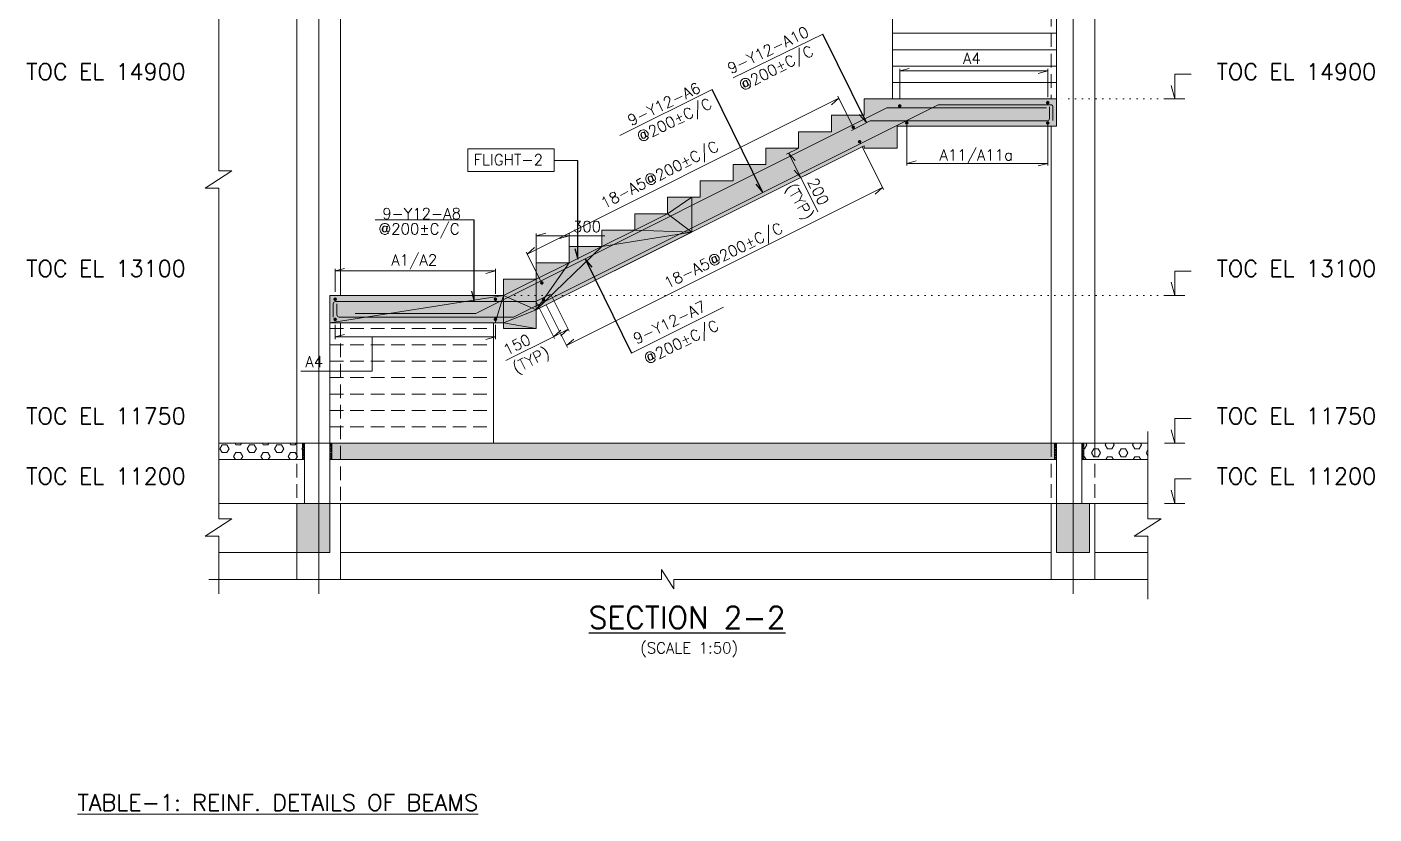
# Model space of a CAD drawing. Header units: millimetres. Extents: x 340192 to 549303, y -616317 to -538642.
# Drawn here: x 429442 to 447927, y -593332 to -582532 of the extents above; entities that cross this region are included whole.
import ezdxf
from ezdxf.enums import TextEntityAlignment as Align
from ezdxf.lldxf.tags import DXFTag

# ---------------------------------------------------------------- set-up
doc = ezdxf.new("R2010")
doc.units = ezdxf.units.MM
doc.header["$LTSCALE"] = 250
doc.header["$MEASUREMENT"] = 0
doc.linetypes.add('( Dot )', pattern=[0.25, 0, -0.25])
doc.linetypes.add('( Hidden )', pattern=[0.375, 0.25, -0.125])
doc.layers.get('DEFPOINTS').update_dxf_attribs({"lineweight": 0})
for name, color, linetype, lineweight in [('CIVIL', 3, 'Continuous', 0), ('CV-CB-BEAM', 7, 'Continuous', 0), ('CV-CB-CIVIL', 70, 'Continuous', 0), ('CV-CB-DIM', 2, 'Continuous', 0), ('CV-CB-GRID', 8, 'CENTER', 5), ('CV-CB-HATCH', 2, 'Continuous', 0), ('CV-CB-LINE', 2, 'Continuous', 0), ('CV-CB-REINFORCEMENT', 6, 'Continuous', 0), ('CV-CB-SHADE', 25, 'Continuous', 0), ('CV-CB-TEXT', 3, 'Continuous', 0), ('LOGO', 7, 'Continuous', 0), ('SECTION', 6, 'Continuous', 0)]:
    doc.layers.add(name, color=color, linetype=linetype, lineweight=lineweight)
doc.styles.add('ROMANS', font='romans.shx')
doc.styles.add('V1', font='romans.shx', dxfattribs={"height": 200})
tags = doc.linetypes.add('CENTER', pattern=[2, 1.25, -0.25, 0.25, -0.25]).pattern_tags.tags
tags[10:11] = [DXFTag(74, 4), DXFTag(75, 0), DXFTag(340, '0'), DXFTag(46, 1.0), DXFTag(50, 0.0), DXFTag(44, 0.0), DXFTag(45, 0.0)]
tags[8:9] = [DXFTag(74, 4), DXFTag(75, 0), DXFTag(340, '0'), DXFTag(46, 1.0), DXFTag(50, 0.0), DXFTag(44, 0.0), DXFTag(45, 0.0)]
tags[6:7] = [DXFTag(74, 4), DXFTag(75, 0), DXFTag(340, '0'), DXFTag(46, 1.0), DXFTag(50, 0.0), DXFTag(44, 0.0), DXFTag(45, 0.0)]
tags[4:5] = [DXFTag(74, 4), DXFTag(75, 0), DXFTag(340, '0'), DXFTag(46, 1.0), DXFTag(50, 0.0), DXFTag(44, 0.0), DXFTag(45, 0.0)]
doc.dimstyles.new('1.5', dxfattribs={"dimtxt": 150, "dimasz": 0.00045, "dimexe": 30, "dimexo": 7.5, "dimgap": 52.5, "dimtad": 1, "dimdec": 0, "dimlfac": 0.666667, "dimzin": 0, "dimdsep": 46, "dimtxsty": 'ROMANS', "dimblk": 'TICK', "dimcen": 0.09, "dimclrd": 2, "dimclre": 2, "dimclrt": 3, "dimadec": 0, "dimazin": 0, "dimtfac": 1, "dimtdec": 0, "dimtofl": 0, "dimtmove": 0, "dimatfit": 3, "dimfxl": 1, "dimtolj": 1, "dimtzin": 0, "dimlwd": -1, "dimlwe": -1, "dimarcsym": 1})
doc.dimstyles.new('CIVIL', dxfattribs={"dimtxt": 1, "dimasz": 0.0005, "dimexe": 50, "dimexo": 0, "dimgap": 50, "dimtad": 1, "dimdec": 0, "dimlfac": 0.001, "dimzin": 0, "dimdsep": 46, "dimtxsty": 'ROMANS', "dimblk": 'TICK', "dimcen": 0.09, "dimclrd": 2, "dimclre": 2, "dimclrt": 3, "dimadec": 0, "dimazin": 0, "dimtfac": 1, "dimtdec": 0, "dimtofl": 0, "dimtmove": 0, "dimatfit": 3, "dimldrblk": 'TICK', "dimfxl": 1, "dimfrac": 2, "dimtolj": 1, "dimtzin": 0, "dimarcsym": 0})
pattern_1 = [(45, (503287.504, -596679.648), (-17.6776695, 17.6776695), []), (135, (503287.504, -596679.648), (-17.6776695, -17.6776695), [])]
pattern_2 = [(45, (327199.929, -596679.648), (-17.6776695, 17.6776695), []), (135, (327199.929, -596679.648), (-17.6776695, -17.6776695), [])]

# ---------------------------------------------------------------- blocks, each defined once
blk = doc.blocks.new('TICK')
at = {"color": 3}
blk.add_line((-289777.747, -77645.713), (0, 0), dxfattribs=at)
blk = doc.blocks.new('*D161')
at = {"layer": 'CV-CB-CIVIL', "color": 2, "transparency": 16777216}
for p, q in [((441515, -583882), (441515, -584435)), ((443450, -583857), (443450, -584435)), ((443450, -584405), (441515, -584405))]:
    blk.add_line(p, q, dxfattribs=at)
at = {"layer": 'DEFPOINTS', "color": 0, "transparency": 16777216}
for p in [(441515, -583875, -1287335), (443450, -583850), (441515, -584405)]:
    blk.add_point(p, dxfattribs=at)
at = {"layer": 'CV-CB-CIVIL', "color": 2, "transparency": 16777216, "xscale": 0.00045, "yscale": 0.00045, "zscale": 0.00045, "rotation": 180}
blk.add_blockref('TICK', (441515, -584405), dxfattribs=at)
at = {"layer": 'CV-CB-CIVIL', "color": 2, "transparency": 16777216, "xscale": 0.00045, "yscale": 0.00045, "zscale": 0.00045}
blk.add_blockref('TICK', (443450, -584405), dxfattribs=at)
blk = doc.blocks.new('*D163')
at = {"layer": 'CV-CB-DIM', "color": 2, "transparency": 16777216}
for p, q in [((433671, -586168), (433671, -585850)), ((435871, -585880), (433671, -585880)), ((435871, -586193), (435871, -585850))]:
    blk.add_line(p, q, dxfattribs=at)
at = {"layer": 'DEFPOINTS', "color": 0, "transparency": 16777216}
for p in [(433671, -585880), (433671, -586243, 139797), (435871, -586268)]:
    blk.add_point(p, dxfattribs=at)
at = {"layer": 'CV-CB-DIM', "color": 2, "transparency": 16777216, "xscale": 0.00045, "yscale": 0.00045, "zscale": 0.00045, "rotation": 180}
blk.add_blockref('TICK', (433671, -585880), dxfattribs=at)
at = {"layer": 'CV-CB-DIM', "color": 2, "transparency": 16777216, "xscale": 0.00045, "yscale": 0.00045, "zscale": 0.00045}
blk.add_blockref('TICK', (435871, -585880), dxfattribs=at)
blk = doc.blocks.new('*D165')
at = {"layer": 'CV-CB-DIM', "color": 2, "transparency": 16777216}
for p, q in [((433671, -586620), (433671, -586815)), ((435871, -586619), (435871, -586815)), ((435871, -586785), (433671, -586785))]:
    blk.add_line(p, q, dxfattribs=at)
at = {"layer": 'DEFPOINTS', "color": 0, "transparency": 16777216}
for p in [(433671, -586545, -1310260), (435871, -586544), (433671, -586785)]:
    blk.add_point(p, dxfattribs=at)
at = {"layer": 'CV-CB-DIM', "color": 2, "transparency": 16777216, "xscale": 0.00045, "yscale": 0.00045, "zscale": 0.00045, "rotation": 180}
blk.add_blockref('TICK', (433671, -586785), dxfattribs=at)
at = {"layer": 'CV-CB-DIM', "color": 2, "transparency": 16777216, "xscale": 0.00045, "yscale": 0.00045, "zscale": 0.00045}
blk.add_blockref('TICK', (435871, -586785), dxfattribs=at)
blk = doc.blocks.new('*D197')
at = {"layer": 'CV-CB-REINFORCEMENT', "color": 2, "transparency": 16777216}
for p, q in [((436430, -586306), (436681, -586809)), ((436631, -586205), (436882, -586708)), ((436869, -586681), (436668, -586782)), ((436668, -586782), (436012, -587110))]:
    blk.add_line(p, q, dxfattribs=at)
at = {"layer": 'DEFPOINTS', "color": 0, "transparency": 16777216}
for p in [(436426, -586299), (436628, -586199), (436668, -586782)]:
    blk.add_point(p, dxfattribs=at)
at = {"layer": 'CV-CB-REINFORCEMENT', "color": 2, "transparency": 16777216, "xscale": 0.00045, "yscale": 0.00045, "zscale": 0.00045}
for p, rotation in [((436668, -586782), 206.5650511770435), ((436869, -586681), 26.56505117704357)]:
    blk.add_blockref('TICK', p, dxfattribs=dict(at, rotation=rotation))
at = {"layer": 'CV-CB-REINFORCEMENT', "color": 3, "transparency": 16777216, "insert": (436165, -586891), "char_height": 150, "attachment_point": 5, "rotation": 26.5651, "style": 'ROMANS'}
blk.add_mtext('\\A1;150', dxfattribs=at)
blk = doc.blocks.new('*D203')
at = {"layer": 'CV-CB-REINFORCEMENT', "color": 2, "transparency": 16777216}
for p, q in [((441419, -583516), (441419, -583106)), ((443450, -583136), (441419, -583136)), ((443450, -583495), (443450, -583106))]:
    blk.add_line(p, q, dxfattribs=at)
at = {"layer": 'DEFPOINTS', "color": 0, "transparency": 16777216}
for p in [(441419, -583136), (443450, -583570), (441419, -583591, -1287335)]:
    blk.add_point(p, dxfattribs=at)
at = {"layer": 'CV-CB-REINFORCEMENT', "color": 2, "transparency": 16777216, "xscale": 0.00045, "yscale": 0.00045, "zscale": 0.00045, "rotation": 180}
blk.add_blockref('TICK', (441419, -583136), dxfattribs=at)
at = {"layer": 'CV-CB-REINFORCEMENT', "color": 2, "transparency": 16777216, "xscale": 0.00045, "yscale": 0.00045, "zscale": 0.00045}
blk.add_blockref('TICK', (443450, -583136), dxfattribs=at)
blk = doc.blocks.new('*D162')
at = {"layer": 'CV-CB-DIM', "color": 2, "transparency": 16777216}
for p, q in [((440901, -584174), (441195, -584763)), ((436845, -586904), (441182, -584736)), ((436565, -586345), (436858, -586931))]:
    blk.add_line(p, q, dxfattribs=at)
at = {"layer": 'DEFPOINTS', "color": 0, "transparency": 16777216}
for p in [(440868, -584107), (441182, -584736), (436532, -586278)]:
    blk.add_point(p, dxfattribs=at)
at = {"layer": 'CV-CB-DIM', "color": 2, "transparency": 16777216, "xscale": 0.00045, "yscale": 0.00045, "zscale": 0.00045}
for p, rotation in [((441182, -584736), 26.56505117708479), ((436845, -586904), 206.5650511770848)]:
    blk.add_blockref('TICK', p, dxfattribs=dict(at, rotation=rotation))
blk = doc.blocks.new('*D195')
at = {"layer": 'CV-CB-REINFORCEMENT', "color": 2, "transparency": 16777216}
for p, q in [((436307, -585648), (440581, -583511)), ((440765, -583879), (440567, -583484)), ((436487, -586009), (436293, -585621))]:
    blk.add_line(p, q, dxfattribs=at)
at = {"layer": 'DEFPOINTS', "color": 0, "transparency": 16777216}
for p in [(440581, -583511), (440768, -583886), (436491, -586016)]:
    blk.add_point(p, dxfattribs=at)
at = {"layer": 'CV-CB-REINFORCEMENT', "color": 2, "transparency": 16777216, "xscale": 0.00045, "yscale": 0.00045, "zscale": 0.00045}
for p, rotation in [((440581, -583511), 26.56505117708479), ((436307, -585648), 206.5650511770848)]:
    blk.add_blockref('TICK', p, dxfattribs=dict(at, rotation=rotation))
blk = doc.blocks.new('*D285')
at = {"layer": 'CV-CB-CIVIL', "color": 2, "transparency": 16777216}
for p, q in [((440025, -584198), (439867, -584277)), ((439894, -584263), (440061, -584599)), ((440192, -584533), (440035, -584612)), ((440061, -584599), (440296, -585067))]:
    blk.add_line(p, q, dxfattribs=at)
at = {"layer": 'DEFPOINTS', "color": 0, "transparency": 16777216}
for p in [(440031, -584194), (440061, -584599), (440199, -584530, 0)]:
    blk.add_point(p, dxfattribs=at)
at = {"layer": 'CV-CB-CIVIL', "color": 2, "transparency": 16777216, "xscale": 0.00045, "yscale": 0.00045, "zscale": 0.00045}
for p, rotation in [((439894, -584263), 116.5650511770912), ((440061, -584599), 296.5650511770912)]:
    blk.add_blockref('TICK', p, dxfattribs=dict(at, rotation=rotation))
at = {"layer": 'CV-CB-CIVIL', "color": 3, "transparency": 16777216, "insert": (440300, -584791), "char_height": 150, "attachment_point": 5, "rotation": 296.5651, "style": 'ROMANS'}
blk.add_mtext('\\A1;200', dxfattribs=at)
blk = doc.blocks.new('*D289')
at = {"layer": 'CV-CB-DIM', "color": 2, "transparency": 16777216}
for p, q in [((436431, -585762), (436431, -585368)), ((436431, -585398), (436881, -585398)), ((436881, -585762), (436881, -585368)), ((436881, -585398), (437372, -585398))]:
    blk.add_line(p, q, dxfattribs=at)
at = {"layer": 'DEFPOINTS', "color": 0, "transparency": 16777216}
for p in [(436881, -585398), (436431, -585769, -1860265), (436881, -585769, -1860265)]:
    blk.add_point(p, dxfattribs=at)
at = {"layer": 'CV-CB-DIM', "color": 2, "transparency": 16777216, "xscale": 0.0004500000000000001, "yscale": 0.0004500000000000001, "zscale": 0.0004500000000000001, "rotation": 180}
blk.add_blockref('TICK', (436431, -585398), dxfattribs=at)
at = {"layer": 'CV-CB-DIM', "color": 2, "transparency": 16777216, "xscale": 0.0004500000000000001, "yscale": 0.0004500000000000001, "zscale": 0.0004500000000000001}
blk.add_blockref('TICK', (436881, -585398), dxfattribs=at)
at = {"layer": 'CV-CB-DIM', "color": 3, "transparency": 16777216, "insert": (437127, -585271), "char_height": 150, "attachment_point": 5, "style": 'ROMANS'}
blk.add_mtext('\\A1;300', dxfattribs=at)

msp = doc.modelspace()

# ---------------------------------------------------------------- hatches: boundary and pattern name
at = {"layer": 'CV-CB-DIM', "extrusion": (-1.58966e-08, 0, 1)}
h = msp.add_hatch(dxfattribs=at)
h.set_pattern_fill('HEX', color=2, style=0, pattern_type=2)
h.set_pattern_definition([(0, (339497.18, -597250.12), (0, 108.25318), [62.5, -125]), (120, (339497.18, -597250.12), (-93.75, -54.12659), [62.5, -125]), (60, (339559.68, -597250.12), (-93.75, 54.12659), [62.5, -125])])
h.paths.add_polyline_path([(432073.8, -588469.28), (433221.34, -588469.28), (433221.34, -588244.28), (432073.8, -588244.28)])
at = {"layer": 'CV-CB-DIM', "extrusion": (1.79697e-09, 0, 1)}
h = msp.add_hatch(dxfattribs=at)
h.set_pattern_fill('HEX', color=2, style=0, pattern_type=2)
h.set_pattern_definition([(0, (347157.04, -595885.63), (0, 108.25318), [62.5, -125]), (120, (347157.04, -595885.63), (-93.75, -54.12659), [62.5, -125]), (60, (347219.54, -595885.63), (-93.75, 54.12659), [62.5, -125])])
h.paths.add_polyline_path([(433626.37, -588469.28), (443541.37, -588469.28), (443541.37, -588244.28), (433626.37, -588244.28)])
at = {"layer": 'CV-CB-DIM'}
h = msp.add_hatch(dxfattribs=at)
h.set_pattern_fill('HEX', color=2, style=0, pattern_type=2)
h.set_pattern_definition([(0, (351642.4, -596331.98), (0, 108.25318), [62.5, -125]), (120, (351642.4, -596331.98), (-93.75, -54.12659), [62.5, -125]), (60, (351704.9, -596331.98), (-93.75, 54.12659), [62.5, -125])])
h.paths.add_polyline_path([(443946.37, -588469.28), (444823.57, -588469.28), (444823.57, -588244.28), (443946.37, -588244.28)])
at = {"layer": 'CV-CB-HATCH', "ltscale": 0.0015}
for points in [[(433221.37, -588289.28), (433221.37, -588244.28), (433251.37, -588244.28), (433251.37, -588289.28)], [(433221.37, -588289.28), (433221.37, -588244.28), (433251.37, -588244.28), (433251.37, -588289.28)], [(433221.39, -588289.28), (433221.39, -588244.28), (433251.39, -588244.28), (433251.39, -588289.28)], [(443541.39, -588289.28), (443541.39, -588244.28), (443571.39, -588244.28), (443571.39, -588289.28)], [(443916.35, -588289.28), (443916.35, -588244.28), (443946.35, -588244.28), (443946.35, -588289.28)], [(443916.37, -588289.28), (443916.37, -588244.28), (443946.37, -588244.28), (443946.37, -588289.28)], [(443916.37, -588289.28), (443916.37, -588244.28), (443946.37, -588244.28), (443946.37, -588289.28)]]:
    msp.add_hatch(color=2, dxfattribs=at).paths.add_polyline_path(points)
at = {"layer": 'CV-CB-HATCH', "ltscale": 1.39982e-05}
for points in [[(433221.37, -588268.31), (433221.37, -588244.28), (433251.37, -588244.28), (433251.37, -588268.31)], [(443916.37, -588268.31), (443916.37, -588244.28), (443946.37, -588244.28), (443946.37, -588268.31)]]:
    msp.add_hatch(color=2, dxfattribs=at).paths.add_polyline_path(points)
at = {"layer": 'CV-CB-HATCH', "ltscale": 0.0015, "extrusion": (0, 0, -1)}
for points in [[(-433251.39, -588289.28), (-433251.39, -588244.28), (-433221.39, -588244.28), (-433221.39, -588289.28)], [(-433626.37, -588289.28), (-433626.37, -588244.28), (-433596.37, -588244.28), (-433596.37, -588289.28)], [(-443571.37, -588289.28), (-443571.37, -588244.28), (-443541.37, -588244.28), (-443541.37, -588289.28)], [(-443571.37, -588289.28), (-443571.37, -588244.28), (-443541.37, -588244.28), (-443541.37, -588289.28)], [(-443571.39, -588289.28), (-443571.39, -588244.28), (-443541.39, -588244.28), (-443541.39, -588289.28)], [(-443946.35, -588289.28), (-443946.35, -588244.28), (-443916.35, -588244.28), (-443916.35, -588289.28)]]:
    msp.add_hatch(color=2, dxfattribs=at).paths.add_polyline_path(points)
at = {"layer": 'CV-CB-HATCH'}
h = msp.add_hatch(dxfattribs=at)
h.set_pattern_fill('NET', color=256, style=0, pattern_type=2)
h.set_pattern_definition(pattern_2)
h.paths.add_polyline_path([(433251.37, -588469.28), (433251.37, -588244.28), (433221.39, -588244.28), (433221.39, -588469.28)])
at = {"layer": 'CV-CB-HATCH', "ltscale": 1.39982e-05, "extrusion": (0, 0, -1)}
for points in [[(-433626.37, -588268.31), (-433626.37, -588244.28), (-433596.37, -588244.28), (-433596.37, -588268.31)], [(-443571.37, -588268.31), (-443571.37, -588244.28), (-443541.37, -588244.28), (-443541.37, -588268.31)]]:
    msp.add_hatch(color=2, dxfattribs=at).paths.add_polyline_path(points)
at = {"layer": 'CV-CB-HATCH', "extrusion": (0, 0, -1)}
h = msp.add_hatch(dxfattribs=at)
h.set_pattern_fill('NET', color=256, style=0, pattern_type=2)
h.set_pattern_definition(pattern_1)
h.paths.add_polyline_path([(-433596.37, -588469.28), (-433596.37, -588244.28), (-433626.35, -588244.28), (-433626.35, -588469.28)])
at = {"layer": 'CV-CB-HATCH'}
h = msp.add_hatch(dxfattribs=at)
h.set_pattern_fill('NET', color=256, style=0, pattern_type=2)
h.set_pattern_definition(pattern_2)
h.paths.add_polyline_path([(443571.37, -588469.28), (443571.37, -588244.28), (443541.39, -588244.28), (443541.39, -588469.28)])
at = {"layer": 'CV-CB-HATCH', "extrusion": (0, 0, -1)}
h = msp.add_hatch(dxfattribs=at)
h.set_pattern_fill('NET', color=256, style=0, pattern_type=2)
h.set_pattern_definition(pattern_1)
h.paths.add_polyline_path([(-443916.37, -588469.28), (-443916.37, -588244.28), (-443946.35, -588244.28), (-443946.35, -588469.28)])
at = {"layer": 'CV-CB-REINFORCEMENT', "extrusion": (0, 0, -1)}
h = msp.add_hatch(color=256, dxfattribs=at)
edge = h.paths.add_edge_path()
edge.add_arc((-443449.6, -583570.43), 25, 0, 360)
h = msp.add_hatch(color=256, dxfattribs=at)
edge = h.paths.add_edge_path()
edge.add_arc((-441418.87, -583616.27), 25, 0, 360)
h = msp.add_hatch(color=256, dxfattribs=at)
edge = h.paths.add_edge_path()
edge.add_arc((-440780.16, -583908.04), 25, 0, 360)
h = msp.add_hatch(color=256, dxfattribs=at)
edge = h.paths.add_edge_path()
edge.add_arc((-441515.02, -583849.65), 25, 0, 360)
h = msp.add_hatch(color=256, dxfattribs=at)
edge = h.paths.add_edge_path()
edge.add_arc((-443449.6, -583849.65), 25, 0, 360)
h = msp.add_hatch(color=256, dxfattribs=at)
edge = h.paths.add_edge_path()
edge.add_arc((-440867.6, -584107.38), 25, 0, 360)
h = msp.add_hatch(color=256, dxfattribs=at)
edge = h.paths.add_edge_path()
edge.add_arc((-436507.44, -586044.87), 25, 0, 360)
h = msp.add_hatch(color=256, dxfattribs=at)
edge = h.paths.add_edge_path()
edge.add_arc((-433671.37, -586268.2), 25, 0, 360)
h = msp.add_hatch(color=256, dxfattribs=at)
edge = h.paths.add_edge_path()
edge.add_arc((-435870.94, -586268.2), 25, 0, 360)
h = msp.add_hatch(color=256, dxfattribs=at)
edge = h.paths.add_edge_path()
edge.add_arc((-436531.68, -586278.15), 25, 0, 360)
h = msp.add_hatch(color=256, dxfattribs=at)
edge = h.paths.add_edge_path()
edge.add_arc((-433671.37, -586544.29), 25, 0, 360)
h = msp.add_hatch(color=256, dxfattribs=at)
edge = h.paths.add_edge_path()
edge.add_arc((-435870.94, -586544.29), 25, 0, 360)
at = {"layer": 'CV-CB-SHADE'}
for points in [[(438564.27, -585347.09), (438564.27, -584869.28), (438681.37, -584869.28), (438681.37, -584644.28), (439131.37, -584644.28), (439131.37, -584419.28), (439581.37, -584419.28), (439581.37, -584194.28), (440031.37, -584194.28), (440031.37, -583969.28), (440481.37, -583969.28), (440481.37, -583744.28), (440931.37, -583744.28), (440931.37, -583519.28), (443571.37, -583519.28), (443571.37, -583894.28), (443593.87, -583894.28), (443571.37, -583894.28), (441381.37, -583894.28), (441381.37, -584194.28), (440931.37, -584194.28), (440931.37, -584163.54)], [(435981.37, -586669.28), (435981.37, -586594.28), (435868.87, -586594.28), (433600.55, -586594.28), (433600.55, -586219.28), (435981.37, -586219.28), (435981.37, -585994.28), (436431.37, -585994.28), (436431.37, -585769.28), (436881.37, -585769.28), (436881.37, -585544.28), (437331.37, -585544.28), (437331.37, -585319.28), (437781.37, -585319.28), (437781.37, -585094.28), (438231.37, -585094.28), (438231.37, -584869.28), (438564.27, -584869.28), (438564.27, -585347.09), (436431.37, -586413.54), (436431.37, -586669.28)]]:
    msp.add_hatch(color=256, dxfattribs=at).paths.add_polyline_path(points)
at = {"layer": 'CV-CB-SHADE', "ltscale": 1.5, "extrusion": (0, 0, -1)}
msp.add_hatch(color=256, dxfattribs=at).paths.add_polyline_path([(-433596.37, -589744.28), (-433596.37, -589069.28), (-433146.37, -589069.28), (-433146.37, -589744.28)])
at = {"layer": 'CV-CB-SHADE', "ltscale": 1.5}
msp.add_hatch(color=256, dxfattribs=at).paths.add_polyline_path([(443571.37, -589744.28), (443571.37, -589069.28), (444021.37, -589069.28), (444021.37, -589744.28)])

# ---------------------------------------------------------------- linework, layer by layer
at = {"layer": 'CIVIL'}
for p, q in [((443571.37, -581494.28, -2298077.15), (443571.37, -583519.28, -2165201.07)), ((443571.37, -583519.28, -1186536.94), (443571.37, -583894.28, -1186536.94)), ((441381.37, -583894.28, -1860265.17), (443571.37, -583894.28, -1860265.17)), ((433596.37, -586594.28, -1828332.77), (433596.37, -588244.28, -1860265.17))]:
    msp.add_line(p, q, dxfattribs=at)
at = {"layer": 'CIVIL', "extrusion": (-1, 1.28498e-22, 0.000854717), "elevation": -445161.21, "flags": 128}
msp.add_lwpolyline([(589744.28, -1859885.36), (589069.28, -1859885.36), (589069.28, -1333395.03)], dxfattribs=at)
at = {"layer": 'CIVIL'}
msp.add_3dface([(433146.37, -589069.28, -1860265.17), (433596.37, -589069.28, -1860265.17), (433596.37, -589744.28, -1860265.17), (433146.37, -589744.28, -1860265.17)], dxfattribs=at)
at = {"layer": 'CV-CB-BEAM', "color": 3, "linetype": '( Hidden )', "ltscale": 3}
for p, q in [((433746.37, -586594.28, -1860265.17), (433746.37, -589069.28, -1860265.17)), ((433146.37, -588244.28, -1860265.17), (433146.37, -589069.28, -1860265.17)), ((443496.37, -588244.28, -1860265.17), (443496.37, -589069.28, -1860265.17)), ((444096.37, -588244.28, -1860265.17), (444096.37, -589069.28, -1860265.17))]:
    msp.add_line(p, q, dxfattribs=at)
at = {"layer": 'CV-CB-CIVIL', "ltscale": 1.5}
for p, q in [((441321.37, -581494.28, -3693276.03), (441321.37, -583519.28, -3693276.03)), ((433146.37, -581719.28, -1860265.17), (433146.37, -588244.28, -1860265.17)), ((444096.37, -581719.28, -1860265.17), (444096.37, -588244.28, -1860265.17)), ((433746.37, -586219.28, -1860265.17), (433746.37, -582394.28, -1860265.17)), ((441321.37, -582619.28, -3693276.03), (443571.37, -582619.28, -2298077.15)), ((441321.37, -582844.28, -3693276.03), (443571.37, -582844.28, -2298077.15)), ((441321.37, -583069.28, -3693276.03), (443571.37, -583069.28, -2298077.15)), ((441321.37, -583294.28, -3693276.03), (443571.37, -583294.28, -2298077.15)), ((440931.37, -583519.28, -1860265.17), (443571.37, -583519.28, -1319413.02)), ((441381.37, -584194.28, -1860265.17), (441381.37, -583894.28, -1860265.17)), ((443496.37, -583894.28, -1860265.17), (443496.37, -588244.28, -1860265.17)), ((440931.37, -584163.54, -1860265.17), (440931.37, -584194.28, -1860265.17)), ((440931.37, -584194.28, -1860265.17), (441381.37, -584194.28, -1860265.17)), ((433596.37, -586219.28, -2080644.6), (435981.37, -586219.28, -1860265.17)), ((433596.37, -586219.28, -2080644.6), (433596.37, -586594.28, -2080644.6)), ((436431.37, -586669.28, -1860265.17), (436431.37, -586413.54, -1860265.17)), ((436431.37, -586669.28, -1860265.17), (436431.37, -586413.54, -1860265.17)), ((433596.37, -586594.28, -2332956.43), (433596.37, -586594.28, -2080644.6)), ((435846.37, -586594.28, -2080644.6), (435846.37, -588244.28, -2080644.6)), ((435981.37, -586669.28, -1860265.17), (435981.37, -586594.28, -1860265.17)), ((435981.37, -586669.28, -1860265.17), (435981.37, -586594.28, -1860265.17)), ((435981.37, -586669.28, -1860265.17), (436431.37, -586669.28, -1860265.17)), ((435981.37, -586669.28, -1860265.17), (436431.37, -586669.28, -1860265.17)), ((433596.39, -588244.28, -1860265.17), (432073.83, -588244.28, -1860265.17)), ((433251.37, -589069.28, -1860265.17), (433251.37, -588244.28, -1860265.17)), ((433596.37, -588244.28, -1860265.17), (443518.87, -588244.28, -1860265.17)), ((433596.37, -589069.28, -1860265.17), (433596.37, -588244.28, -1860265.17)), ((443518.85, -588244.28, -1860265.17), (444823.57, -588244.28, -1860265.17)), ((443571.37, -589069.28, -1860265.17), (443571.37, -588244.28, -1860265.17)), ((443916.37, -589069.28, -1860265.17), (443916.37, -588244.28, -1860265.17)), ((433251.37, -588469.28, -1860265.17), (432073.83, -588469.28, -1860265.17)), ((433596.37, -588469.28, -1860265.17), (443571.37, -588469.28, -1860265.17)), ((433596.39, -588469.28, -1860265.17), (433596.37, -588469.28, -1860265.17)), ((443916.37, -588469.28, -1860265.17), (444823.57, -588469.28, -1860265.17)), ((432073.83, -589069.28, -1860265.17), (444823.57, -589069.28, -1860265.17)), ((433146.37, -589069.28, -1860265.17), (433146.37, -590112.39, -1860265.17)), ((433746.37, -589069.28, -1860265.17), (433746.37, -590112.39, -1860265.17)), ((443496.37, -589069.28, -1860265.17), (443496.37, -590112.39, -1860265.17)), ((444021.37, -589069.28, -1860265.17), (444021.37, -589744.28, -1860265.17)), ((444096.37, -589069.28, -1860265.17), (444096.37, -590112.39, -1860265.17)), ((433146.37, -589744.28, -1860265.17), (432073.83, -589744.28, -1860265.17)), ((433746.37, -589744.28, -1860265.17), (443496.37, -589744.28, -1860265.17)), ((443571.37, -589744.28, -1860265.17), (444021.37, -589744.28, -1860265.17)), ((444096.37, -589744.28, -1860265.17), (444823.57, -589744.28, -1860265.17))]:
    msp.add_line(p, q, dxfattribs=at)
at = {"layer": 'CV-CB-CIVIL', "linetype": '( Hidden )', "ltscale": 3}
for p, q in [((443496.37, -581494.28, -1860265.17), (443496.37, -583519.28, -1860265.17)), ((433596.37, -586669.28, -2080644.6), (435846.37, -586669.28, -2080644.6)), ((433596.37, -586894.28, -2080644.6), (435846.37, -586894.28, -2080644.6)), ((433596.37, -587119.28, -2080644.6), (435846.37, -587119.28, -2080644.6)), ((433596.37, -587344.28, -2080644.6), (435846.37, -587344.28, -2080644.6)), ((433596.37, -587569.28, -2080644.6), (435846.37, -587569.28, -2080644.6)), ((433596.37, -587794.28, -2080644.6), (435846.37, -587794.28, -2080644.6)), ((433596.37, -588019.28, -2080644.6), (435846.37, -588019.28, -2080644.6))]:
    msp.add_line(p, q, dxfattribs=at)
at = {"layer": 'CV-CB-CIVIL', "color": 1, "linetype": '( Dot )', "ltscale": 1.5}
msp.add_line((445050.6, -583519.28, -1849199.11), (443571.37, -583519.28, -1175470.88), dxfattribs=at)
at = {"layer": 'CV-CB-CIVIL', "color": 1, "ltscale": 1.5}
msp.add_line((441381.37, -583894.28, -1849199.11), (441381.37, -583894.28, -1849199.11), dxfattribs=at)
at = {"layer": 'CV-CB-CIVIL'}
for p, q in [((436431.37, -586413.54, -1860265.17), (440931.37, -584163.54, -1860265.17)), ((433596.37, -586594.28, -1828332.77), (435868.87, -586594.28, -1860265.17)), ((435868.87, -586594.28, -1736247.49), (435981.37, -586594.28, -1860265.17))]:
    msp.add_line(p, q, dxfattribs=at)
at = {"layer": 'CV-CB-CIVIL', "color": 2, "ltscale": 0.632812}
for p, q in [((432254.33, -584505.71, -1860265.17), (431887.47, -584742.14, -1860265.17)), ((432073.83, -584505.71, -1860265.17), (432254.33, -584505.71, -1860265.17)), ((431887.47, -584742.14, -1860265.17), (432073.83, -584742.14, -1860265.17)), ((432254.33, -589283.14, -1860265.17), (431887.47, -589519.58, -1860265.17)), ((432073.83, -589283.14, -1860265.17), (432254.33, -589283.14, -1860265.17)), ((445004.08, -589283.14, -1860265.17), (444637.22, -589519.58, -1860265.17)), ((444823.57, -589283.14, -1860265.17), (445004.08, -589283.14, -1860265.17)), ((431887.47, -589519.58, -1860265.17), (432073.83, -589519.58, -1860265.17)), ((444637.22, -589519.58, -1860265.17), (444823.57, -589519.58, -1860265.17))]:
    msp.add_line(p, q, dxfattribs=at)
at = {"layer": 'CV-CB-CIVIL', "linetype": '( Hidden )', "ltscale": 1.5}
msp.add_line((436431.37, -586272.4, -1860265.17), (436431.37, -586272.4, -1860265.17), dxfattribs=at)
at = {"layer": 'CV-CB-CIVIL', "color": 3, "ltscale": 1.39982e-05}
for p, q in [((433221.37, -588244.28, -1860265.17), (433221.37, -588469.28, -1860265.17)), ((433626.37, -588244.28, -1860265.17), (433626.37, -588469.28, -1860265.17)), ((443541.37, -588244.28, -1860265.17), (443541.37, -588469.28, -1860265.17)), ((443946.37, -588244.28, -1860265.17), (443946.37, -588469.28, -1860265.17))]:
    msp.add_line(p, q, dxfattribs=at)
at = {"layer": 'CV-CB-CIVIL', "color": 2, "ltscale": 0.632812, "elevation": -1860265.17, "flags": 128}
for points in [[(432073.83, -581949.67), (432073.83, -584505.71)], [(432073.83, -584742.14), (432073.83, -589283.14)], [(444823.57, -588081.03), (444823.57, -589283.14)], [(432073.83, -589519.58), (432073.83, -590311.6)], [(444823.57, -589519.58), (444823.57, -590384.03)]]:
    msp.add_lwpolyline(points, dxfattribs=at)
at = {"layer": 'CV-CB-CIVIL', "ltscale": 1.5, "elevation": -1860265.17, "flags": 128}
msp.add_lwpolyline([(435981.37, -586219.28), (435981.37, -585994.28), (436431.37, -585994.28), (436431.37, -585769.28), (436881.37, -585769.28), (436881.37, -585544.28), (437331.37, -585544.28), (437331.37, -585319.28), (437781.37, -585319.28), (437781.37, -585094.28), (438231.37, -585094.28), (438231.37, -584869.28), (438681.37, -584869.28), (438681.37, -584644.28), (439131.37, -584644.28), (439131.37, -584419.28), (439581.37, -584419.28), (439581.37, -584194.28), (440031.37, -584194.28), (440031.37, -583969.28), (440481.37, -583969.28), (440481.37, -583744.28), (440931.37, -583744.28), (440931.37, -583519.28)], dxfattribs=at)
at = {"layer": 'CV-CB-CIVIL', "color": 1, "linetype": '( Dot )', "ltscale": 1.5, "elevation": -1860265.17}
msp.add_lwpolyline([(445050.6, -586219.28), (435981.37, -586219.28)], dxfattribs=at)
at = {"layer": 'CV-CB-DIM', "color": 2}
for p, q in [((439133.73, -583230.04, -1860265.17), (440362.08, -582629.61, -1860265.17)), ((438842.52, -583388.88, -1860265.17), (437578.71, -584020.78, -1860265.17)), ((437735.73, -587008.26, -1859987.29), (439001.92, -586375.17, -1798195.91))]:
    msp.add_line(p, q, dxfattribs=at)
at = {"layer": 'CV-CB-GRID', "ltscale": 3}
for p, q in [((433446.37, -573437.46, -1860265.17), (433446.37, -590312.39, -1860265.17)), ((443796.37, -573455.08, -1860265.17), (443796.37, -590312.39, -1860265.17))]:
    msp.add_line(p, q, dxfattribs=at)
at = {"layer": 'CV-CB-HATCH', "color": 2}
for p, q in [((436677.42, -584362.93, -523198.24), (436999.3, -584362.93, -1395198.88)), ((434218.58, -585177.66, -787812.05), (435581.03, -585177.66, -1860265.25))]:
    msp.add_line(p, q, dxfattribs=at)
at = {"layer": 'CV-CB-HATCH', "color": 2, "ltscale": 0.001}
for p, q in [((433221.37, -588244.28, -1860265.17), (433221.37, -588469.28, -1860265.17)), ((433221.39, -588244.28, -1860265.17), (433221.39, -588469.28, -1860265.17)), ((433626.35, -588244.28, -1860265.17), (433626.35, -588469.28, -1860265.17)), ((433626.37, -588244.28, -1860265.17), (433626.37, -588469.28, -1860265.17)), ((443541.37, -588244.28, -1860265.17), (443541.37, -588469.28, -1860265.17)), ((443541.39, -588244.28, -1860265.17), (443541.39, -588469.28, -1860265.17)), ((443946.35, -588244.28, -1860265.17), (443946.35, -588469.28, -1860265.17)), ((443946.37, -588244.28, -1860265.17), (443946.37, -588469.28, -1860265.17))]:
    msp.add_line(p, q, dxfattribs=at)
at = {"layer": 'CV-CB-LINE', "ltscale": 0.457207}
for p, q in [((438320.73, -590241.99, -1860265.17), (438149.91, -589976.94, -1860265.17)), ((438149.91, -589976.94, -1860265.17), (438149.91, -590112.39, -1860265.17)), ((438320.73, -590112.39, -1860265.17), (438320.73, -590241.99, -1860265.17))]:
    msp.add_line(p, q, dxfattribs=at)
at = {"layer": 'CV-CB-LINE', "ltscale": 0.632812, "elevation": -1860265.17, "flags": 128}
for points in [[(438149.91, -590112.39), (431939.16, -590112.39)], [(444823.57, -590112.39), (438320.73, -590112.39)]]:
    msp.add_lwpolyline(points, dxfattribs=at)
at = {"layer": 'CV-CB-REINFORCEMENT'}
for p, q in [((441243.17, -583644.28, -1844562.57), (435603.17, -586464.28, -1865568.11)), ((436118.09, -586514.28, -1860265.17), (441948.09, -583599.28, -1860265.17)), ((443471.37, -583629.28, -1186536.94), (443471.37, -583789.28, -1186536.94)), ((443521.37, -583629.28, -1186536.94), (443521.37, -583814.28, -1186536.94)), ((441015.05, -583819.28, -1860265.17), (440756.77, -583950.88, -1860265.17)), ((441015.05, -583819.28, -1860265.17), (443441.37, -583819.28, -1186536.94)), ((433646.37, -586329.28, -1828332.77), (433646.37, -586514.28, -1828332.77)), ((433696.37, -586329.28, -1828332.77), (433696.37, -586484.28, -1828332.77)), ((436626.87, -586197.13, -1860265.17), (436426.4, -586299.28, -1860265.17)), ((433726.37, -586514.28, -1828332.77), (436118.09, -586514.28, -1860265.17)), ((433946.37, -586464.28, -1860265.17), (435603.17, -586464.28, -1860265.17))]:
    msp.add_line(p, q, dxfattribs=at)
at = {"layer": 'CV-CB-REINFORCEMENT', "ltscale": 1.5}
for p, q in [((441243.17, -583644.28, -1922056.55), (443434.34, -583644.28, -1873626.59)), ((441948.09, -583599.28, -1906476.21), (443491.37, -583599.28, -1186536.94)), ((433676.37, -586299.28, -2073882.59), (436426.4, -586299.28, -1822648.57))]:
    msp.add_line(p, q, dxfattribs=at)
at = {"layer": 'CV-CB-REINFORCEMENT', "color": 2}
for p, q in [((434177.04, -586784.52, -1860265.17), (434177.04, -587253.4, -1860265.17)), ((434177.04, -587253.4, -1860265.17), (433200.59, -587253.4, -1860265.17))]:
    msp.add_line(p, q, dxfattribs=at)
at = {"layer": 'CV-CB-REINFORCEMENT'}
for centre, start, end in [((443491.37, -583629.28, -1186536.94), 0, 90), ((433726.37, -586484.28, -1828332.77), 180, 270)]:
    msp.add_arc(centre, 30, start, end, dxfattribs=at)
at = {"layer": 'CV-CB-REINFORCEMENT', "extrusion": (0, 0, -1)}
for centre, start, end in [((-443441.37, -583789.28, 1186536.94), 180, 270), ((-433676.37, -586329.28, 1828332.77), 0, 90)]:
    msp.add_arc(centre, 30, start, end, dxfattribs=at)
at = {"layer": 'CV-CB-TEXT', "color": 2, "ltscale": 0.75}
msp.add_3dface([(435493.8, -584202.52, -523198.24), (436677.42, -584202.52, -523198.24), (436677.42, -584515.7, -523198.24), (435493.8, -584515.7, -523198.24)], dxfattribs=at)
at = {"layer": 'SECTION', "color": 2, "ltscale": 0.00028125}
for p, q in [((445050.6, -583519.28, -1860265.17), (445331.85, -583519.28, -1860265.17)), ((445050.6, -586219.28, -1860265.17), (445331.85, -586219.28, -1860265.17)), ((445050.6, -588244.28, -1860265.17), (445331.85, -588244.28, -1860265.17)), ((445050.6, -589069.28, -1860265.17), (445331.85, -589069.28, -1860265.17))]:
    msp.add_line(p, q, dxfattribs=at)
at = {"layer": 'SECTION', "lineweight": 0, "ltscale": 0.000675, "elevation": -1860265.17, "flags": 128}
for points in [[(445419.04, -583181.36), (445191.23, -583181.36), (445191.23, -583519.28), (445142.09, -583335.91)], [(445419.04, -585881.36), (445191.23, -585881.36), (445191.23, -586219.28), (445142.09, -586035.91)], [(445419.04, -587906.36), (445191.23, -587906.36), (445191.23, -588244.28), (445142.09, -588060.91)], [(445419.04, -588731.36), (445191.23, -588731.36), (445191.23, -589069.28), (445142.09, -588885.91)]]:
    msp.add_lwpolyline(points, dxfattribs=at)

# ---------------------------------------------------------------- texts
at = {"layer": 'CV-CB-TEXT', "lineweight": 0, "style": 'ROMANS'}
for s, rotation, p in [('9-Y12-A10', 26, (439035.83, -583046.02, -1860260.67)), ('@200%%pC/C', 27, (439193.06, -583284.08, -1860260.67))]:
    msp.add_text(s, height=150, rotation=rotation, dxfattribs=at).set_placement(p, align=Align.TOP_LEFT)
for s, p in [('A4', (442286.05, -583039.49, -883481.78)), ('A11/A11a', (441964.13, -584362.66, -2092798.32)), ('A1/A2', (434441.76, -585804.65, -1860265.17)), ('A4', (433261.79, -587200.24, -2092798.32))]:
    msp.add_text(s, height=150, dxfattribs=at).set_placement(p)
for s, rotation, p in [('9-Y12-A6', 26, (438635.94, -583285.48, -1860260.67)), ('@200%%pC/C', 26, (438791.59, -583501.41, -1860260.67)), ('(TYP)', 300, (440245.55, -585120.84, -1860260.67))]:
    msp.add_text(s, height=150, rotation=rotation, dxfattribs=at).set_placement(p, align=Align.TOP_RIGHT)
for s, rotation, p in [('18-A5@200%%pC/C', 27, (438949.74, -584221.94, -2324865.81)), ('18-A5@200%%pC/C', 26, (439830.99, -585343.99, -2324865.81)), ('(TYP)', 27.130102, (436629.15, -587046.71, -1860260.67))]:
    msp.add_text(s, height=150, rotation=rotation, dxfattribs=at).set_placement(p, align=Align.RIGHT)
at = {"layer": 'CV-CB-TEXT', "color": 4, "lineweight": 0, "style": 'ROMANS'}
msp.add_text('FLIGHT-2', height=150, dxfattribs=at).set_placement((435571.96, -584429.82, -523198.24))
at = {"layer": 'CV-CB-TEXT', "lineweight": 0, "style": 'ROMANS'}
for s, p in [('9-Y12-A7', (437806.57, -586890.54, -1798191.41)), ('@200%%pC/C', (437952.56, -587168.35, -1798191.41))]:
    msp.add_text(s, height=150, rotation=26, dxfattribs=at).set_placement(p)
at = {"layer": 'CV-CB-TEXT', "color": 6, "lineweight": -2, "style": 'V1'}
msp.add_text('%%uSECTION 2-2%%U', height=300, dxfattribs=at).set_placement((437150.78, -590634.88, -930132.59), align=Align.MIDDLE_LEFT)
at = {"layer": 'CV-CB-TEXT', "style": 'ROMANS'}
msp.add_text('(SCALE 1:50)', height=150, dxfattribs=at).set_placement((438528.71, -591127.39, -1240176.81), align=Align.CENTER)
at = {"layer": 'CV-CB-TEXT', "lineweight": 0, "char_height": 150, "attachment_point": 7, "line_spacing_factor": 1.2, "style": 'ROMANS'}
for s, insert in [('9-Y12-A8\\P', (434317.95, -585167.97, -2092798.32)), ('\\P@200%%pC/C', (434266.81, -585428.55, -2092798.32))]:
    msp.add_mtext(s, dxfattribs=dict(at, insert=insert))
at = {"layer": 'LOGO', "color": 6, "linetype": 'Continuous', "style": 'ROMANS'}
msp.add_text('%%uTABLE-1: REINF. DETAILS OF BEAMS%%U', height=225, dxfattribs=at).set_placement((430137.25, -593287.03, -929787.15))
at = {"layer": 'SECTION', "style": 'ROMANS'}
for s, p in [('TOC EL 14900', (431621.36, -583258.81, -1860265.17)), ('TOC EL 14900', (447956.12, -583258.81, -1860265.17)), ('TOC EL 13100', (431621.36, -585958.81, -1860265.17)), ('TOC EL 13100', (447956.12, -585958.81, -1860265.17)), ('TOC EL 11750', (431621.36, -587983.81, -1860265.17)), ('TOC EL 11750', (447956.12, -587983.81, -1860265.17)), ('TOC EL 11200', (431621.36, -588808.81, -1860265.17)), ('TOC EL 11200', (447956.12, -588808.81, -1860265.17))]:
    msp.add_text(s, height=225, dxfattribs=at).set_placement(p, align=Align.RIGHT)

# ---------------------------------------------------------------- dimensions: what is measured, and where the dimension line sits
at = {"layer": 'CV-CB-CIVIL', "color": 2}
dim = msp.add_linear_dim(base=(441515.02, -584404.58, -1968129.29), p1=(443449.6, -583849.65, -1968129.29), p2=(441515.02, -583874.65, -3255464.05), angle=180, text=' ', dimstyle='1.5', dxfattribs=at)
dim.commit()
dim.dimension.update_dxf_attribs({"geometry": '*D161', "text_midpoint": (442482.31, -584404.58, -1968129.29)})
dim = msp.add_linear_dim(base=(440061.34, -584598.56, -1860265.17), p1=(440031.37, -584194.28, -1860265.17), p2=(440199.07, -584529.69, -1860265.17), angle=296.565051, text='200', dimstyle='1.5', dxfattribs=at)
dim.commit()
dim.dimension.update_dxf_attribs({"geometry": '*D285', "text_midpoint": (440185.92, -584847.72, -1860265.17), "dimtype": 160})
at = {"layer": 'CV-CB-DIM', "color": 2}
for base, p1, p2, angle, picture, middle in [((441181.82, -584735.82, -1860265.17), (436531.68, -586278.15, -1860265.17), (440867.6, -584107.38, -1860265.17), 26.565051, '*D162', (439013.3, -585820.08, -1860265.17)), ((433671.37, -585879.65, -1860265.17), (435870.94, -586268.2, -1860265.17), (433671.37, -586243.2, -1720468.66), 180, '*D163', (434771.15, -585879.65, -1860265.17)), ((433671.37, -586784.52, -1860265.17), (435870.94, -586544.29, -1860265.17), (433671.37, -586545.04, -3170525.4), 180, '*D165', (434771.15, -586784.52, -1860265.17))]:
    dim = msp.add_linear_dim(base=base, p1=p1, p2=p2, angle=angle, text=' ', dimstyle='1.5', override={"dimexo": 75, "dimcen": 0.09}, dxfattribs=at)
    dim.commit()
    dim.dimension.update_dxf_attribs({"geometry": picture, "text_midpoint": middle})
dim = msp.add_aligned_dim(p1=(436431.37, -585769.28, -1860265.17), p2=(436881.37, -585769.28, -1860265.17), distance=371.23, dimstyle='1.5', override={"dimasz": 0.00045, "dimgap": 52.5, "dimdle": 50}, dxfattribs=at)
dim.commit()
dim.dimension.update_dxf_attribs({"geometry": '*D289', "text_midpoint": (437126.73, -585270.55)})
at = {"layer": 'CV-CB-REINFORCEMENT', "color": 2}
for base, p1, p2, angle, override, picture, middle in [((441418.87, -583135.93, -1968129.29), (443449.6, -583570.43, -1968129.29), (441418.87, -583591.27, -3255464.05), 180, {"dimexo": 75, "dimcen": 0.09}, '*D203', (442434.24, -583135.93, -1968129.29)), ((440580.77, -583510.5, -1860265.17), (436490.56, -586015.73, -1860265.17), (440768.49, -583885.93, -1860265.17), 26.565051, {"dimexo": 7.5, "dimcen": 0.09}, '*D195', (438443.64, -584579.07, -1860265.17))]:
    dim = msp.add_linear_dim(base=base, p1=p1, p2=p2, angle=angle, text=' ', dimstyle='1.5', override=override, dxfattribs=at)
    dim.commit()
    dim.dimension.update_dxf_attribs({"geometry": picture, "text_midpoint": middle})
dim = msp.add_linear_dim(base=(436667.8, -586782.09, -1822648.57), p1=(436627.64, -586198.66, -1822648.57), p2=(436426.4, -586299.28, -1822648.57), angle=206.565051, dimstyle='1.5', dxfattribs=at)
dim.commit()
dim.dimension.update_dxf_attribs({"geometry": '*D197', "text_midpoint": (436221.73, -587005.13, -1822648.57), "dimtype": 160})

# ---------------------------------------------------------------- meshes
at = {"layer": 'CV-CB-SHADE'}
mesh = msp.add_polyface(dxfattribs=at)
corners = [(438564.27, -584869.28, -2112577), (438231.37, -584869.28, -2112577), (438231.37, -585094.28, -2112577), (437781.37, -585094.28, -2112577), (437781.37, -585319.28, -2112577), (437331.37, -585319.28, -2112577), (437331.37, -585544.28, -2112577), (436881.37, -585544.28, -2112577), (436881.37, -585769.28, -2112577), (436431.37, -585769.28, -2112577), (436431.37, -585994.28, -2112577), (435981.37, -585994.28, -2112577), (435981.37, -586219.28, -2112577), (433596.37, -586219.28, -2080644.6), (433596.37, -586594.28, -2080644.6), (433596.37, -586594.28, -2080644.6), (433596.37, -586594.28, -2080644.6), (435868.87, -586594.28, -2112577), (435868.87, -586594.28, -1988559.32), (435981.37, -586594.28, -2112577), (435981.37, -586669.28, -1988559.32), (436431.37, -586669.28, -1988559.32), (436431.37, -586413.54, -2112577), (438564.27, -585347.09, -2112577)]
mesh.append_faces([[corners[k] for k in face] for face in [(16, 14, 15), (12, 10, 11), (10, 8, 9), (8, 6, 7), (6, 4, 5), (4, 2, 3), (2, 0, 1), (21, 19, 20), (19, 17, 18)]], dxfattribs={"vtx0": -1})
mesh.append_faces([[corners[k] for k in face] for face in [(14, 16, 13), (13, 16, 12)]], dxfattribs={"vtx0": -1, "vtx1": -1})
mesh.append_faces([[corners[k] for k in face] for face in [(12, 17, 19), (12, 19, 22), (12, 22, 10), (10, 22, 8), (8, 22, 6), (6, 23, 4), (4, 23, 2)]], dxfattribs={"vtx0": -1, "vtx1": -1, "vtx2": -1})
mesh.append_faces([[corners[k] for k in face] for face in [(12, 16, 17), (6, 22, 23), (2, 23, 0), (19, 21, 22)]], dxfattribs={"vtx0": -1, "vtx2": -1})

# ---------------------------------------------------------------- leaders
at = {"layer": 'CV-CB-HATCH', "color": 2}
for points in [[(440963.16, -583844.94, -1860265.17), (440362.08, -582629.61, -1860265.17)], [(439542.17, -584802.24, -1860265.17), (438842.52, -583388.88, -1860265.17)], [(436999.3, -585718.01, -1395198.88), (436999.3, -584362.93, -1395198.88)], [(435581.03, -586302.69, -1860265.25), (435581.03, -585177.66, -1860265.25)], [(437101.63, -585715.05, -1859987.29), (437735.73, -587008.26, -1859987.29)]]:
    msp.add_leader(points, dimstyle='CIVIL', override={"dimclrd": 0}, dxfattribs=at)

doc.saveas('drawing.dxf')
